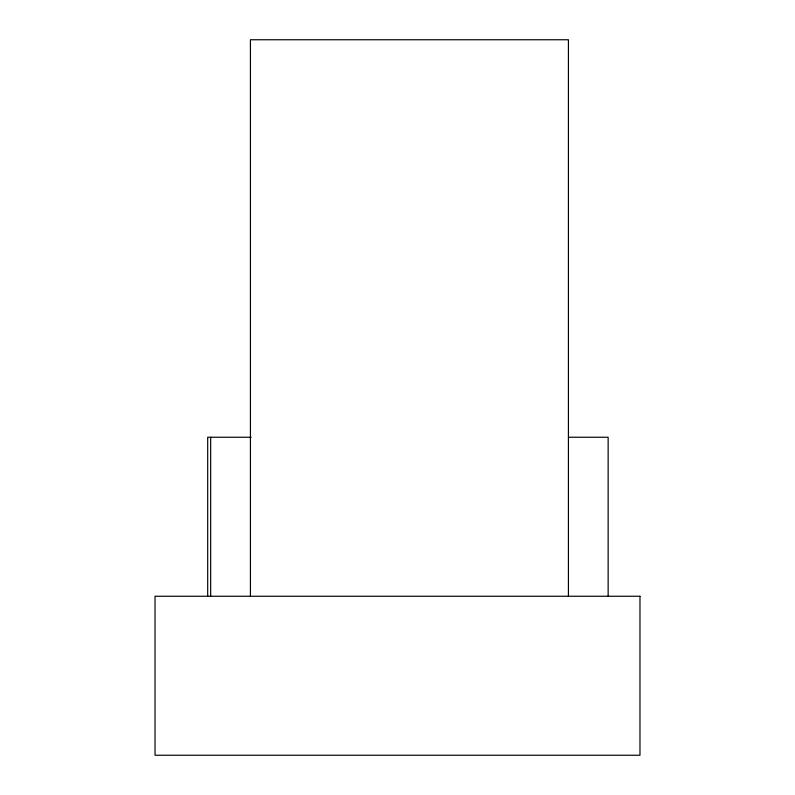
<?xml version="1.0" encoding="UTF-8"?>
<svg xmlns="http://www.w3.org/2000/svg" width="795" height="795" viewBox="0 0 795 795"><rect width="100%" height="100%" fill="white"/><g stroke="black" fill="none" stroke-linecap="round" stroke-linejoin="round"><path stroke-width="1.19" d="M251.17 437.25L207.694 437.25L207.694 596.25M568.425 437.25L608.145 437.25L608.145 596.25M568.425 596.25L568.425 39.75L250.425 39.75L250.425 596.25M210.675 437.25L210.675 596.25M639.975 596.25L155.025 596.25L155.025 755.25L639.975 755.25L639.975 596.25"/></g></svg>
